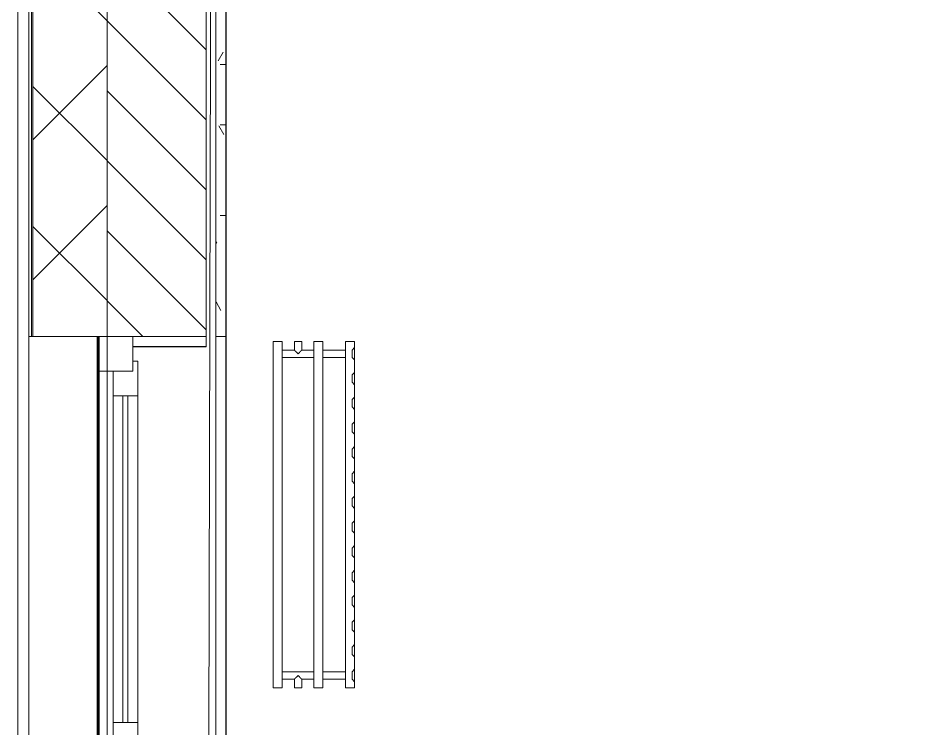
# Model space of a CAD drawing. Header units: millimetres. Extents: x -1113 to 415037, y -3642 to 28069.
# Drawn here: x -225 to 1594, y 12191 to 13627 of the extents above; entities that cross this region are included whole.
import ezdxf

# ---------------------------------------------------------------- set-up
doc = ezdxf.new("R2010")
doc.units = ezdxf.units.MM
for name, color, linetype, lineweight in [('0) Стена 3.93м', 3, 'Continuous', 60), ('1) Окна 2.25м-', 6, 'Continuous', 60), ('A-AREA-BNDY', 7, 'Continuous', 5), ('A-FLOR', 7, 'Continuous', 9), ('A-GLAZ', 7, 'Continuous', 9), ('A-GLAZ-1', 7, 'Continuous', 5), ('A-WALL', 7, 'Continuous', 5), ('I-WALL', 7, 'Continuous', 5), ('Оси', 7, 'Continuous', 9)]:
    doc.layers.add(name, color=color, linetype=linetype, lineweight=lineweight)
for name, color, linetype, lineweight, true_color in [('A-WALL-1', 9, 'Continuous', 5, 0x808080), ('A-WALL-FNSH-1', 9, 'Continuous', 5, 0x808080), ('M-EQPM-1', 7, 'Continuous', 9, 0xb2b2b2)]:
    doc.layers.add(name, color=color, linetype=linetype, lineweight=lineweight, true_color=true_color)

# ---------------------------------------------------------------- blocks, each defined once
blk = doc.blocks.new('120_Окно_СКБ_1Ст - 120_Окно_СКБ_1Ст 900х2500_h_-20664874-Объем проектирования 1 этажа')
at = {"layer": 'A-GLAZ'}
for p, q in [((-450, -127), (-450, -57)), ((-450, -57), (-380, -57)), ((-380, -57), (-380, -127)), ((380, -127), (380, -57)), ((380, -57), (450, -57)), ((450, -57), (450, -127)), ((380, -87), (-380, -87)), ((-380, -87), (-380, -127)), ((-330, -137), (-330, -87)), ((330, -137), (330, -87)), ((380, -127), (380, -87)), ((-380, -127), (-450, -127)), ((-380, -127), (-400, -127)), ((-400, -127), (-400, -137)), ((450, -127), (380, -127)), ((400, -127), (380, -127)), ((400, -137), (400, -127)), ((-400, -137), (400, -137)), ((400, -137), (-400, -137))]:
    blk.add_line(p, q, dxfattribs=at)
at = {"layer": 'A-GLAZ-1'}
for p, q in [((450, -57), (-450, -57)), ((-330, -107), (330, -107)), ((-430, -127), (-400, -127)), ((330, -117), (-330, -117)), ((400, -127), (430, -127))]:
    blk.add_line(p, q, dxfattribs=at)
blk = doc.blocks.new('radiator_prado_classic_z_tip_30_po exemplyaru - Classic Z Тип 30-500-V253-Объем проектирования 1 этажа')
at = {"layer": 'M-EQPM-1'}
for p, q in [((0, 228), (0, 210)), ((700, 228), (0, 228)), ((0, 210), (0, 228)), ((0, 228), (12.5, 228)), ((12.5, 228), (37.5, 228)), ((37.5, 228), (12.5, 228)), ((12.5, 228), (37.5, 228)), ((12.5, 228), (17.5, 223)), ((12.5, 228), (17.5, 223)), ((32.5, 223), (17.5, 223)), ((17.5, 223), (32.5, 223)), ((32.5, 223), (37.5, 228)), ((37.5, 228), (32.5, 223)), ((37.5, 228), (62.5, 228)), ((62.5, 228), (87.5, 228)), ((87.5, 228), (62.5, 228)), ((62.5, 228), (87.5, 228)), ((62.5, 228), (67.5, 223)), ((62.5, 228), (67.5, 223)), ((82.5, 223), (67.5, 223)), ((67.5, 223), (82.5, 223)), ((82.5, 223), (87.5, 228)), ((87.5, 228), (82.5, 223)), ((87.5, 228), (112.5, 228)), ((112.5, 228), (137.5, 228)), ((137.5, 228), (112.5, 228)), ((112.5, 228), (137.5, 228)), ((112.5, 228), (117.5, 223)), ((112.5, 228), (117.5, 223)), ((132.5, 223), (117.5, 223)), ((117.5, 223), (132.5, 223)), ((132.5, 223), (137.5, 228)), ((137.5, 228), (132.5, 223)), ((137.5, 228), (162.5, 228)), ((162.5, 228), (187.5, 228)), ((187.5, 228), (162.5, 228)), ((162.5, 228), (187.5, 228)), ((162.5, 228), (167.5, 223)), ((162.5, 228), (167.5, 223)), ((182.5, 223), (167.5, 223)), ((167.5, 223), (182.5, 223)), ((182.5, 223), (187.5, 228)), ((187.5, 228), (182.5, 223)), ((187.5, 228), (212.5, 228)), ((212.5, 228), (237.5, 228)), ((237.5, 228), (212.5, 228)), ((212.5, 228), (237.5, 228)), ((212.5, 228), (217.5, 223)), ((212.5, 228), (217.5, 223)), ((232.5, 223), (217.5, 223)), ((217.5, 223), (232.5, 223)), ((232.5, 223), (237.5, 228)), ((237.5, 228), (232.5, 223)), ((237.5, 228), (262.5, 228)), ((262.5, 228), (287.5, 228)), ((287.5, 228), (262.5, 228)), ((262.5, 228), (287.5, 228)), ((262.5, 228), (267.5, 223)), ((262.5, 228), (267.5, 223)), ((282.5, 223), (267.5, 223)), ((267.5, 223), (282.5, 223)), ((282.5, 223), (287.5, 228)), ((287.5, 228), (282.5, 223)), ((287.5, 228), (312.5, 228)), ((312.5, 228), (337.5, 228)), ((337.5, 228), (312.5, 228)), ((312.5, 228), (337.5, 228)), ((312.5, 228), (317.5, 223)), ((312.5, 228), (317.5, 223)), ((332.5, 223), (317.5, 223)), ((317.5, 223), (332.5, 223)), ((332.5, 223), (337.5, 228)), ((337.5, 228), (332.5, 223)), ((337.5, 228), (362.5, 228)), ((362.5, 228), (387.5, 228)), ((387.5, 228), (362.5, 228)), ((362.5, 228), (387.5, 228)), ((362.5, 228), (367.5, 223)), ((362.5, 228), (367.5, 223)), ((382.5, 223), (367.5, 223)), ((367.5, 223), (382.5, 223)), ((382.5, 223), (387.5, 228)), ((387.5, 228), (382.5, 223)), ((387.5, 228), (412.5, 228)), ((412.5, 228), (437.5, 228)), ((437.5, 228), (412.5, 228)), ((412.5, 228), (437.5, 228)), ((412.5, 228), (417.5, 223)), ((412.5, 228), (417.5, 223)), ((432.5, 223), (417.5, 223)), ((417.5, 223), (432.5, 223)), ((432.5, 223), (437.5, 228)), ((437.5, 228), (432.5, 223)), ((437.5, 228), (462.5, 228)), ((462.5, 228), (487.5, 228)), ((487.5, 228), (462.5, 228)), ((462.5, 228), (487.5, 228)), ((462.5, 228), (467.5, 223)), ((462.5, 228), (467.5, 223)), ((482.5, 223), (467.5, 223)), ((467.5, 223), (482.5, 223)), ((482.5, 223), (487.5, 228)), ((487.5, 228), (482.5, 223)), ((487.5, 228), (512.5, 228)), ((512.5, 228), (537.5, 228)), ((537.5, 228), (512.5, 228)), ((512.5, 228), (537.5, 228)), ((512.5, 228), (517.5, 223)), ((512.5, 228), (517.5, 223)), ((532.5, 223), (517.5, 223)), ((517.5, 223), (532.5, 223)), ((532.5, 223), (537.5, 228)), ((537.5, 228), (532.5, 223)), ((537.5, 228), (562.5, 228)), ((562.5, 228), (587.5, 228)), ((587.5, 228), (562.5, 228)), ((562.5, 228), (587.5, 228)), ((562.5, 228), (567.5, 223)), ((562.5, 228), (567.5, 223)), ((582.5, 223), (567.5, 223)), ((567.5, 223), (582.5, 223)), ((582.5, 223), (587.5, 228)), ((587.5, 228), (582.5, 223)), ((587.5, 228), (612.5, 228)), ((612.5, 228), (637.5, 228)), ((637.5, 228), (612.5, 228)), ((612.5, 228), (637.5, 228)), ((612.5, 228), (617.5, 223)), ((617.5, 223), (612.5, 228)), ((632.5, 223), (617.5, 223)), ((617.5, 223), (632.5, 223)), ((632.5, 223), (637.5, 228)), ((637.5, 228), (632.5, 223)), ((637.5, 228), (662.5, 228)), ((662.5, 228), (687.5, 228)), ((687.5, 228), (662.5, 228)), ((662.5, 228), (687.5, 228)), ((662.5, 228), (667.5, 223)), ((662.5, 228), (667.5, 223)), ((682.5, 223), (667.5, 223)), ((667.5, 223), (682.5, 223)), ((682.5, 223), (687.5, 228)), ((687.5, 228), (682.5, 223)), ((687.5, 228), (700, 228)), ((700, 210), (700, 228)), ((700, 228), (700, 210)), ((0, 210), (700, 210)), ((17.8, 210), (0, 210)), ((17.5, 210), (17.5, 164)), ((17.5, 210), (17.5, 164)), ((17.8, 210), (17.5, 210)), ((17.5, 210), (17.8, 210)), ((17.8, 210), (17.5, 210)), ((17.5, 210), (32.5, 210)), ((32.2, 210), (17.8, 210)), ((17.8, 210), (32.2, 210)), ((32.2, 210), (17.8, 210)), ((32.5, 210), (32.2, 210)), ((32.2, 210), (32.5, 210)), ((32.5, 210), (32.2, 210)), ((667.8, 210), (32.2, 210)), ((32.5, 164), (32.5, 210)), ((32.5, 164), (32.5, 210)), ((667.5, 210), (667.5, 164)), ((667.5, 210), (667.5, 164)), ((667.8, 210), (667.5, 210)), ((667.5, 210), (682.5, 210)), ((667.8, 210), (667.5, 210)), ((667.5, 210), (667.8, 210)), ((682.2, 210), (667.8, 210)), ((682.2, 210), (667.8, 210)), ((667.8, 210), (682.2, 210)), ((682.5, 210), (682.2, 210)), ((682.5, 210), (682.2, 210)), ((682.2, 210), (682.5, 210)), ((700, 210), (682.2, 210)), ((682.5, 164), (682.5, 210)), ((682.5, 164), (682.5, 210)), ((700, 164), (0, 164)), ((0, 164), (0, 146)), ((0, 146), (0, 164)), ((0, 164), (17.8, 164)), ((17.8, 164), (17.5, 164)), ((17.5, 164), (17.8, 164)), ((17.8, 164), (17.5, 164)), ((17.5, 164), (32.5, 164)), ((32.2, 164), (17.8, 164)), ((17.8, 164), (32.2, 164)), ((32.2, 164), (17.8, 164)), ((32.5, 164), (32.2, 164)), ((32.2, 164), (32.5, 164)), ((32.5, 164), (32.2, 164)), ((32.2, 164), (667.8, 164)), ((667.8, 164), (667.5, 164)), ((667.5, 164), (682.5, 164)), ((667.8, 164), (667.5, 164)), ((667.5, 164), (667.8, 164)), ((682.2, 164), (667.8, 164)), ((682.2, 164), (667.8, 164)), ((667.8, 164), (682.2, 164)), ((682.5, 164), (682.2, 164)), ((682.5, 164), (682.2, 164)), ((682.2, 164), (682.5, 164)), ((682.2, 164), (700, 164)), ((700, 146), (700, 164)), ((700, 164), (700, 146)), ((0, 146), (700, 146)), ((18.5, 146), (0, 146)), ((17.5, 146), (17.5, 121.5)), ((17.5, 146), (17.5, 121.5)), ((17.5, 146), (18.5, 146)), ((18.5, 146), (17.5, 146)), ((17.5, 146), (18.5, 146)), ((32.5, 146), (17.5, 146)), ((18.5, 146), (32.2, 146)), ((32.2, 146), (18.5, 146)), ((18.5, 146), (32.2, 146)), ((32.2, 146), (32.5, 146)), ((32.5, 146), (32.2, 146)), ((32.2, 146), (32.5, 146)), ((667.8, 146), (32.2, 146)), ((32.5, 82), (32.5, 146)), ((32.5, 82), (32.5, 146)), ((667.5, 146), (667.5, 82)), ((667.5, 146), (667.5, 82)), ((667.5, 146), (667.8, 146)), ((682.5, 146), (667.5, 146)), ((667.5, 146), (667.8, 146)), ((667.8, 146), (667.5, 146)), ((667.8, 146), (681.5, 146)), ((667.8, 146), (681.5, 146)), ((681.5, 146), (667.8, 146)), ((681.5, 146), (682.5, 146)), ((681.5, 146), (682.5, 146)), ((682.5, 146), (681.5, 146)), ((700, 146), (681.5, 146)), ((682.5, 121.5), (682.5, 146)), ((682.5, 121.5), (682.5, 146)), ((17.5, 121.5), (0, 121.5)), ((17.5, 121.5), (0, 121.5)), ((0, 121.5), (0, 120.5)), ((0, 106.5), (0, 121.5)), ((0, 120.5), (0, 107.5)), ((0, 120.5), (0, 119.3)), ((0, 114), (0, 120.5)), ((0, 120.5), (0, 120.5)), ((0, 119.3), (0, 117.8)), ((0, 117.8), (0, 114)), ((0, 114), (0, 110.3)), ((0, 107.5), (0, 114)), ((0, 110.3), (0, 108.7)), ((700, 121.5), (682.5, 121.5)), ((700, 121.5), (682.5, 121.5)), ((700, 121.5), (700, 106.5)), ((700, 120.5), (700, 121.5)), ((700, 121.5), (700, 120.5)), ((700, 120.5), (700, 121.5)), ((700, 107.5), (700, 120.5)), ((700, 120.5), (700, 107.5)), ((700, 107.5), (700, 120.5)), ((0, 108.7), (0, 107.5)), ((0, 107.5), (0, 106.5)), ((0, 107.5), (0, 107.5)), ((0, 106.5), (17.5, 106.5)), ((0, 106.5), (17.5, 106.5)), ((17.5, 106.5), (17.5, 82)), ((17.5, 106.5), (17.5, 82)), ((682.5, 82), (682.5, 106.5)), ((682.5, 106.5), (700, 106.5)), ((682.5, 82), (682.5, 106.5)), ((682.5, 106.5), (700, 106.5)), ((700, 106.5), (700, 107.5)), ((700, 107.5), (700, 106.5)), ((700, 106.5), (700, 107.5)), ((700, 82), (0, 82)), ((0, 82), (0, 64)), ((0, 64), (0, 82)), ((0, 82), (18.5, 82)), ((18.5, 82), (17.5, 82)), ((17.5, 82), (18.5, 82)), ((18.5, 82), (17.5, 82)), ((17.5, 82), (32.5, 82)), ((32.2, 82), (18.5, 82)), ((18.5, 82), (32.2, 82)), ((32.2, 82), (18.5, 82)), ((32.5, 82), (32.2, 82)), ((32.2, 82), (32.5, 82)), ((32.5, 82), (32.2, 82)), ((32.2, 82), (667.8, 82)), ((667.8, 82), (667.5, 82)), ((667.5, 82), (682.5, 82)), ((667.8, 82), (667.5, 82)), ((667.5, 82), (667.8, 82)), ((681.5, 82), (667.8, 82)), ((681.5, 82), (667.8, 82)), ((667.8, 82), (681.5, 82)), ((682.5, 82), (681.5, 82)), ((682.5, 82), (681.5, 82)), ((681.5, 82), (682.5, 82)), ((681.5, 82), (700, 82)), ((700, 64), (700, 82)), ((700, 82), (700, 64)), ((700, 64), (0, 64)), ((0, 64), (700, 64))]:
    blk.add_line(p, q, dxfattribs=at)
for points, knots in [([(18.5, 120.5), (18.4, 120.6), (18.3, 120.7), (18.1, 120.9), (17.9, 121.1), (17.8, 121.2), (17.7, 121.3), (17.5, 121.5), (17.5, 121.5), (17.5, 121.5)], [0.7142857, 0.7142857, 0.7142857, 0.7142857, 0.75, 0.7857143, 0.8214286, 0.8571429, 0.8928571, 0.9285714, 1, 1, 1, 1]), ([(17.5, 121.5), (17.5, 121.5), (17.5, 121.5), (17.7, 121.3), (17.8, 121.2), (17.9, 121.1), (18.1, 120.9), (18.3, 120.7), (18.4, 120.6), (18.5, 120.5)], [0, 0, 0, 0, 0.0714286, 0.1071429, 0.1428571, 0.1785714, 0.2142857, 0.25, 0.2857143, 0.2857143, 0.2857143, 0.2857143]), ([(17.5, 121.5), (17.5, 121.5), (17.5, 121.5), (17.7, 121.3), (17.8, 121.2), (17.9, 121.1), (18.1, 120.9), (18.3, 120.7), (18.4, 120.6), (18.5, 120.5)], [0, 0, 0, 0, 0.0714286, 0.1071429, 0.1428571, 0.1785714, 0.2142857, 0.25, 0.2857143, 0.2857143, 0.2857143, 0.2857143]), ([(25, 114), (24.5, 114.5), (23.6, 115.4), (22.4, 116.6), (21.6, 117.4), (21.1, 117.9), (20.8, 118.2), (20.5, 118.5), (20.2, 118.8), (19.8, 119.1), (19.6, 119.4), (19.3, 119.7), (19, 120), (18.7, 120.3), (18.5, 120.5), (18.3, 120.7), (18.1, 120.9), (17.9, 121.1), (17.8, 121.2), (17.7, 121.3), (17.5, 121.5), (17.5, 121.5), (17.5, 121.5)], [0, 0, 0, 0, 0.142857, 0.285714, 0.357143, 0.392857, 0.428571, 0.464286, 0.5, 0.535714, 0.571429, 0.607143, 0.642857, 0.678571, 0.714286, 0.75, 0.785714, 0.821429, 0.857143, 0.892857, 0.928571, 1, 1, 1, 1]), ([(17.5, 106.5), (17.5, 106.5), (17.5, 106.5), (17.7, 106.7), (17.8, 106.8), (17.9, 106.9), (18.1, 107.1), (18.3, 107.3), (18.5, 107.5), (18.7, 107.7), (19, 108), (19.3, 108.3), (19.6, 108.6), (19.8, 108.9), (20.3, 109.3), (20.7, 109.7), (21.1, 110.1), (21.6, 110.6), (22.4, 111.4), (23.6, 112.6), (24.5, 113.5), (25, 114)], [0, 0, 0, 0, 0.071429, 0.107143, 0.142857, 0.178571, 0.214286, 0.25, 0.285714, 0.321429, 0.357143, 0.392857, 0.428571, 0.464286, 0.5, 0.571429, 0.607143, 0.642857, 0.714286, 0.857143, 1, 1, 1, 1]), ([(22.1, 116.9), (21.9, 117.1), (21.6, 117.4), (21.1, 117.9), (20.8, 118.2), (20.5, 118.5), (20.2, 118.8), (19.9, 119.2), (19.7, 119.3), (19.6, 119.4)], [0.2857143, 0.2857143, 0.2857143, 0.2857143, 0.3571429, 0.3928571, 0.4285714, 0.4642857, 0.5, 0.5357143, 0.5714286, 0.5714286, 0.5714286, 0.5714286]), ([(19.6, 119.4), (19.7, 119.3), (19.9, 119.2), (20.3, 118.7), (20.7, 118.3), (21.1, 117.9), (21.6, 117.4), (21.9, 117.1), (22.1, 116.9)], [0.4285714, 0.4285714, 0.4285714, 0.4285714, 0.4642857, 0.5, 0.5714286, 0.6071429, 0.6428571, 0.7142857, 0.7142857, 0.7142857, 0.7142857]), ([(19.6, 119.4), (19.7, 119.3), (19.8, 119.1), (20.3, 118.7), (20.7, 118.3), (21.1, 117.9), (21.6, 117.4), (21.9, 117.1), (22.1, 116.9)], [0.4285714, 0.4285714, 0.4285714, 0.4285714, 0.4642857, 0.5, 0.5714286, 0.6071429, 0.6428571, 0.7142857, 0.7142857, 0.7142857, 0.7142857]), ([(19.6, 108.6), (19.7, 108.7), (19.9, 108.8), (20.3, 109.3), (20.7, 109.7), (21.1, 110.1), (21.6, 110.6), (21.9, 110.9), (22.1, 111.1)], [0.4285714, 0.4285714, 0.4285714, 0.4285714, 0.4642857, 0.5, 0.5714286, 0.6071429, 0.6428571, 0.7142857, 0.7142857, 0.7142857, 0.7142857]), ([(22.1, 111.1), (21.9, 110.9), (21.6, 110.6), (21.1, 110.1), (20.8, 109.8), (20.5, 109.5), (20.2, 109.2), (19.9, 108.8), (19.7, 108.7), (19.6, 108.6)], [0.2857143, 0.2857143, 0.2857143, 0.2857143, 0.3571429, 0.3928571, 0.4285714, 0.4642857, 0.5, 0.5357143, 0.5714286, 0.5714286, 0.5714286, 0.5714286]), ([(22.1, 111.1), (21.9, 110.9), (21.6, 110.6), (21.1, 110.1), (20.8, 109.8), (20.5, 109.5), (20.2, 109.2), (19.8, 108.9), (19.7, 108.7), (19.6, 108.6)], [0.2857143, 0.2857143, 0.2857143, 0.2857143, 0.3571429, 0.3928571, 0.4285714, 0.4642857, 0.5, 0.5357143, 0.5714286, 0.5714286, 0.5714286, 0.5714286]), ([(675, 114), (675.5, 114.5), (676.4, 115.4), (677.6, 116.6), (678.4, 117.4), (678.9, 117.9), (679.2, 118.2), (679.5, 118.5), (679.8, 118.8), (680.1, 119.2), (680.4, 119.4), (680.7, 119.7), (681, 120), (681.3, 120.3), (681.5, 120.5), (681.7, 120.7), (681.9, 120.9), (682.1, 121.1), (682.2, 121.2), (682.3, 121.3), (682.5, 121.5), (682.5, 121.5), (682.5, 121.5)], [0, 0, 0, 0, 0.142857, 0.285714, 0.357143, 0.392857, 0.428571, 0.464286, 0.5, 0.535714, 0.571429, 0.607143, 0.642857, 0.678571, 0.714286, 0.75, 0.785714, 0.821429, 0.857143, 0.892857, 0.928571, 1, 1, 1, 1]), ([(682.5, 106.5), (682.5, 106.5), (682.5, 106.5), (682.3, 106.7), (682.2, 106.8), (682.1, 106.9), (681.9, 107.1), (681.7, 107.3), (681.5, 107.5), (681.3, 107.7), (681, 108), (680.7, 108.3), (680.4, 108.6), (680.1, 108.8), (679.7, 109.3), (679.3, 109.7), (678.9, 110.1), (678.4, 110.6), (677.6, 111.4), (676.4, 112.6), (675.5, 113.5), (675, 114)], [0, 0, 0, 0, 0.071429, 0.107143, 0.142857, 0.178571, 0.214286, 0.25, 0.285714, 0.321429, 0.357143, 0.392857, 0.428571, 0.464286, 0.5, 0.571429, 0.607143, 0.642857, 0.714286, 0.857143, 1, 1, 1, 1]), ([(680.4, 119.4), (680.3, 119.3), (680.1, 119.2), (679.7, 118.7), (679.3, 118.3), (678.9, 117.9), (678.4, 117.4), (678.1, 117.1), (677.9, 116.9)], [0.4285714, 0.4285714, 0.4285714, 0.4285714, 0.4642857, 0.5, 0.5714286, 0.6071429, 0.6428571, 0.7142857, 0.7142857, 0.7142857, 0.7142857]), ([(680.4, 119.4), (680.3, 119.3), (680.1, 119.2), (679.7, 118.7), (679.3, 118.3), (678.9, 117.9), (678.4, 117.4), (678.1, 117.1), (677.9, 116.9)], [0.4285714, 0.4285714, 0.4285714, 0.4285714, 0.4642857, 0.5, 0.5714286, 0.6071429, 0.6428571, 0.7142857, 0.7142857, 0.7142857, 0.7142857]), ([(677.9, 116.9), (678.1, 117.1), (678.4, 117.4), (678.9, 117.9), (679.2, 118.2), (679.5, 118.5), (679.8, 118.8), (680.1, 119.2), (680.3, 119.3), (680.4, 119.4)], [0.2857143, 0.2857143, 0.2857143, 0.2857143, 0.3571429, 0.3928571, 0.4285714, 0.4642857, 0.5, 0.5357143, 0.5714286, 0.5714286, 0.5714286, 0.5714286]), ([(677.9, 111.1), (678.1, 110.9), (678.4, 110.6), (678.9, 110.1), (679.2, 109.8), (679.5, 109.5), (679.8, 109.2), (680.1, 108.8), (680.3, 108.7), (680.4, 108.6)], [0.2857143, 0.2857143, 0.2857143, 0.2857143, 0.3571429, 0.3928571, 0.4285714, 0.4642857, 0.5, 0.5357143, 0.5714286, 0.5714286, 0.5714286, 0.5714286]), ([(677.9, 111.1), (678.1, 110.9), (678.4, 110.6), (678.9, 110.1), (679.2, 109.8), (679.5, 109.5), (679.8, 109.2), (680.1, 108.8), (680.3, 108.7), (680.4, 108.6)], [0.2857143, 0.2857143, 0.2857143, 0.2857143, 0.3571429, 0.3928571, 0.4285714, 0.4642857, 0.5, 0.5357143, 0.5714286, 0.5714286, 0.5714286, 0.5714286]), ([(680.4, 108.6), (680.3, 108.7), (680.1, 108.8), (679.7, 109.3), (679.3, 109.7), (678.9, 110.1), (678.4, 110.6), (678.1, 110.9), (677.9, 111.1)], [0.4285714, 0.4285714, 0.4285714, 0.4285714, 0.4642857, 0.5, 0.5714286, 0.6071429, 0.6428571, 0.7142857, 0.7142857, 0.7142857, 0.7142857]), ([(682.5, 121.5), (682.5, 121.5), (682.5, 121.5), (682.3, 121.3), (682.2, 121.2), (682.1, 121.1), (681.9, 120.9), (681.7, 120.7), (681.6, 120.6), (681.5, 120.5)], [0, 0, 0, 0, 0.0714286, 0.1071429, 0.1428571, 0.1785714, 0.2142857, 0.25, 0.2857143, 0.2857143, 0.2857143, 0.2857143]), ([(682.5, 121.5), (682.5, 121.5), (682.5, 121.5), (682.3, 121.3), (682.2, 121.2), (682.1, 121.1), (681.9, 120.9), (681.7, 120.7), (681.6, 120.6), (681.5, 120.5)], [0, 0, 0, 0, 0.0714286, 0.1071429, 0.1428571, 0.1785714, 0.2142857, 0.25, 0.2857143, 0.2857143, 0.2857143, 0.2857143]), ([(681.5, 120.5), (681.6, 120.6), (681.7, 120.7), (681.9, 120.9), (682.1, 121.1), (682.2, 121.2), (682.3, 121.3), (682.5, 121.5), (682.5, 121.5), (682.5, 121.5)], [0.7142857, 0.7142857, 0.7142857, 0.7142857, 0.75, 0.7857143, 0.8214286, 0.8571429, 0.8928571, 0.9285714, 1, 1, 1, 1]), ([(17.5, 106.5), (17.5, 106.5), (17.5, 106.5), (17.7, 106.7), (17.8, 106.8), (17.9, 106.9), (18.1, 107.1), (18.3, 107.3), (18.4, 107.4), (18.5, 107.5)], [0, 0, 0, 0, 0.0714286, 0.1071429, 0.1428571, 0.1785714, 0.2142857, 0.25, 0.2857143, 0.2857143, 0.2857143, 0.2857143]), ([(18.5, 107.5), (18.4, 107.4), (18.3, 107.3), (18.1, 107.1), (17.9, 106.9), (17.8, 106.8), (17.7, 106.7), (17.5, 106.5), (17.5, 106.5), (17.5, 106.5)], [0.7142857, 0.7142857, 0.7142857, 0.7142857, 0.75, 0.7857143, 0.8214286, 0.8571429, 0.8928571, 0.9285714, 1, 1, 1, 1]), ([(18.5, 107.5), (18.4, 107.4), (18.3, 107.3), (18.1, 107.1), (17.9, 106.9), (17.8, 106.8), (17.7, 106.7), (17.5, 106.5), (17.5, 106.5), (17.5, 106.5)], [0.7142857, 0.7142857, 0.7142857, 0.7142857, 0.75, 0.7857143, 0.8214286, 0.8571429, 0.8928571, 0.9285714, 1, 1, 1, 1]), ([(681.5, 107.5), (681.6, 107.4), (681.7, 107.3), (681.9, 107.1), (682.1, 106.9), (682.2, 106.8), (682.3, 106.7), (682.5, 106.5), (682.5, 106.5), (682.5, 106.5)], [0.7142857, 0.7142857, 0.7142857, 0.7142857, 0.75, 0.7857143, 0.8214286, 0.8571429, 0.8928571, 0.9285714, 1, 1, 1, 1]), ([(681.5, 107.5), (681.6, 107.4), (681.7, 107.3), (681.9, 107.1), (682.1, 106.9), (682.2, 106.8), (682.3, 106.7), (682.5, 106.5), (682.5, 106.5), (682.5, 106.5)], [0.7142857, 0.7142857, 0.7142857, 0.7142857, 0.75, 0.7857143, 0.8214286, 0.8571429, 0.8928571, 0.9285714, 1, 1, 1, 1]), ([(682.5, 106.5), (682.5, 106.5), (682.5, 106.5), (682.3, 106.7), (682.2, 106.8), (682.1, 106.9), (681.9, 107.1), (681.7, 107.3), (681.6, 107.4), (681.5, 107.5)], [0, 0, 0, 0, 0.0714286, 0.1071429, 0.1428571, 0.1785714, 0.2142857, 0.25, 0.2857143, 0.2857143, 0.2857143, 0.2857143])]:
    blk.add_open_spline(points, degree=3, knots=knots, dxfattribs=at)
for points in [[(19.6, 119.4), (19.5, 119.5), (19.3, 119.7), (19, 120), (18.7, 120.3), (18.6, 120.4), (18.5, 120.5)], [(18.5, 120.5), (18.6, 120.4), (18.7, 120.3), (19, 120), (19.3, 119.7), (19.5, 119.5), (19.6, 119.4)], [(18.5, 120.5), (18.6, 120.4), (18.7, 120.3), (19, 120), (19.3, 119.7), (19.5, 119.5), (19.6, 119.4)], [(25, 114), (24.5, 114.5), (23.6, 115.4), (22.6, 116.4), (22.1, 116.9)], [(22.1, 116.9), (22.6, 116.4), (23.6, 115.4), (24.5, 114.5), (25, 114)], [(22.1, 116.9), (22.6, 116.4), (23.6, 115.4), (24.5, 114.5), (25, 114)], [(22.1, 111.1), (22.6, 111.6), (23.6, 112.6), (24.5, 113.5), (25, 114)], [(25, 114), (24.5, 113.5), (23.6, 112.6), (22.6, 111.6), (22.1, 111.1)], [(25, 114), (24.5, 113.5), (23.6, 112.6), (22.6, 111.6), (22.1, 111.1)], [(677.9, 116.9), (677.4, 116.4), (676.4, 115.4), (675.5, 114.5), (675, 114)], [(677.9, 116.9), (677.4, 116.4), (676.4, 115.4), (675.5, 114.5), (675, 114)], [(675, 114), (675.5, 114.5), (676.4, 115.4), (677.4, 116.4), (677.9, 116.9)], [(675, 114), (675.5, 113.5), (676.4, 112.6), (677.4, 111.6), (677.9, 111.1)], [(675, 114), (675.5, 113.5), (676.4, 112.6), (677.4, 111.6), (677.9, 111.1)], [(677.9, 111.1), (677.4, 111.6), (676.4, 112.6), (675.5, 113.5), (675, 114)], [(681.5, 120.5), (681.4, 120.4), (681.3, 120.3), (681, 120), (680.7, 119.7), (680.5, 119.5), (680.4, 119.4)], [(681.5, 120.5), (681.4, 120.4), (681.3, 120.3), (681, 120), (680.7, 119.7), (680.5, 119.5), (680.4, 119.4)], [(680.4, 119.4), (680.5, 119.5), (680.7, 119.7), (681, 120), (681.3, 120.3), (681.4, 120.4), (681.5, 120.5)], [(18.5, 107.5), (18.6, 107.6), (18.7, 107.7), (19, 108), (19.3, 108.3), (19.5, 108.5), (19.6, 108.6)], [(19.6, 108.6), (19.5, 108.5), (19.3, 108.3), (19, 108), (18.7, 107.7), (18.6, 107.6), (18.5, 107.5)], [(19.6, 108.6), (19.5, 108.5), (19.3, 108.3), (19, 108), (18.7, 107.7), (18.6, 107.6), (18.5, 107.5)], [(680.4, 108.6), (680.5, 108.5), (680.7, 108.3), (681, 108), (681.3, 107.7), (681.4, 107.6), (681.5, 107.5)], [(680.4, 108.6), (680.5, 108.5), (680.7, 108.3), (681, 108), (681.3, 107.7), (681.4, 107.6), (681.5, 107.5)], [(681.5, 107.5), (681.4, 107.6), (681.3, 107.7), (681, 108), (680.7, 108.3), (680.5, 108.5), (680.4, 108.6)]]:
    blk.add_open_spline(points, degree=3, dxfattribs=at)
blk = doc.blocks.new('1floor')
at = {"layer": 'A-WALL'}
h = blk.add_hatch(dxfattribs=at)
h.set_pattern_fill('FP_24', color=256, style=0, pattern_type=2)
h.set_pattern_definition([(45, (0, 0), (-141.4214, 141.4214), []), (135, (0, 0), (-141.4214, -141.4214), [])])
h.paths.add_polyline_path([(-260, -100), (-110, -100), (-110, 3670), (-260, 3670), (-260, -94.1)])
h.paths.add_polyline_path([(-110, 5220), (-110, 5620), (-260, 5620), (-260, 5220), (-138, 5220)])
h.paths.add_polyline_path([(-110, 7320), (-110, 8520), (-260, 8520), (-260, 7320)])
h.paths.add_polyline_path([(-260, 10820), (-110, 10820), (-110, 12220), (-260, 12220), (-260, 10857.5)])
h.paths.add_polyline_path([(-154.3, 13120), (-110, 13120), (-110.6, 15350), (-260, 15350), (-260, 13120)])
h = blk.add_hatch(dxfattribs=at)
h.set_pattern_fill('FP_2', color=256, style=0, pattern_type=2)
h.set_pattern_definition([(135, (0, 0), (-70.7107, -70.7107), [])])
h.paths.add_polyline_path([(-110, 7900), (90, 7900), (90, 8520), (-110, 8520), (-110, 8472.6)])
h.paths.add_polyline_path([(-64.9, 10820), (90, 10820), (90, 10900), (-110, 10900), (-110, 10820)])
h.paths.add_polyline_path([(90, 11400), (90, 12220), (-110, 12220), (-110, 11400), (55.7, 11400)])
h.paths.add_polyline_path([(90, 13120), (90, 14700), (-110, 14700), (-110, 13120), (2.1, 13120)])
at = {"layer": 'I-WALL'}
h = blk.add_hatch(dxfattribs=at)
h.set_pattern_fill('FP_191', color=256, style=0, pattern_type=2)
h.set_pattern_definition([(0, (0, 0), (243.84, 60.96), [20.117, -162.763, 20.117, -162.763, -975.36]), (0, (0, 0), (243.84, 60.96), [-365.76, 20.117, -345.643, 20.117, -162.763, -426.72]), (0, (0, 0), (243.84, 60.96), [-914.4, 20.117, -101.803, 20.117, -284.683]), (120, (91.44, 30.48), (-174.7129, 180.69163), [20.117, -162.763, 20.117, -162.763, -975.36]), (120, (91.44, 30.48), (-174.7129, 180.69163), [-365.76, 20.117, -345.643, 20.117, -162.763, -426.72]), (120, (91.44, 30.48), (-174.7129, 180.69163), [-914.4, 20.117, -101.803, 20.117, -284.683]), (240, (121.92, 152.4), (-69.1271, -241.65163), [20.117, -162.763, 20.117, -162.763, -975.36]), (240, (121.92, 152.4), (-69.1271, -241.65163), [-365.76, 20.117, -345.643, 20.117, -162.763, -426.72]), (240, (121.92, 152.4), (-69.1271, -241.65163), [-914.4, 20.117, -101.803, 20.117, -284.683])])
h.paths.add_polyline_path([(110, 11620), (130, 11620), (130, 12220), (110, 12220), (110, 11652.5)])
h.paths.add_polyline_path([(130, 13120), (130, 14409), (110, 14430), (110, 13120)])
at = {"layer": 'A-FLOR'}
blk.add_line((130, 11620), (130, 14405), dxfattribs=at)
at = {"layer": 'A-WALL'}
for p, q in [((-290, 7205), (-290, 15380)), ((-263, 15353), (-263, 13120)), ((-260, 15350), (-260, 13120)), ((-110, 14700), (-110, 13120)), ((-268, 12220), (-268, 13120))]:
    blk.add_line(p, q, dxfattribs=at)
at = {"layer": 'A-WALL-1'}
for p, q in [((90, 13100), (90, 14700)), ((110, 14430), (110, 13120)), ((90, 13120), (-260, 13120)), ((-58, 13120), (-58, 13100)), ((110, 13120), (130, 13120)), ((-58, 13100), (90, 13100))]:
    blk.add_line(p, q, dxfattribs=at)
at = {"layer": 'A-WALL-FNSH-1'}
for p, q in [((-268, 15358), (-268, 13120)), ((131, 11621), (131, 14409)), ((-268, 13120), (-260, 13120)), ((-58, 13100), (-58, 13099)), ((-58, 13099), (90, 13099)), ((90, 13099), (90, 13100))]:
    blk.add_line(p, q, dxfattribs=at)
at = {"layer": 'I-WALL'}
for p, q in [((-110, 12220), (-110, 13120)), ((110, 13120), (110, 12220))]:
    blk.add_line(p, q, dxfattribs=at)
at = {"layer": 'Оси'}
blk.add_line((110, 10380), (110, 15380), dxfattribs=at)
at = {"layer": 'A-GLAZ', "color": 3, "rotation": 89.99999999999991}
blk.add_blockref('120_Окно_СКБ_1Ст - 120_Окно_СКБ_1Ст 900х2500_h_-20664874-Объем проектирования 1 этажа', (-185, 12670), dxfattribs=at)
at = {"layer": 'M-EQPM-1', "rotation": 269.9999999999997}
blk.add_blockref('radiator_prado_classic_z_tip_30_po exemplyaru - Classic Z Тип 30-500-V253-Объем проектирования 1 этажа', (162, 13110), dxfattribs=at)

msp = doc.modelspace()

# ---------------------------------------------------------------- linework, layer by layer
at = {"layer": '1) Окна 2.25м-'}
msp.add_lwpolyline([(-63.3, 12083.9), (-63.3, 12983.9)], dxfattribs=at)
at = {"layer": 'A-AREA-BNDY', "flags": 128}
msp.add_lwpolyline([(6573.5, 14283.1), (6173.5, 14284), (6175.1, 14944), (4717.1, 14947.4), (4716.2, 14567.4), (3144.2, 14571.1), (3145.1, 14951.1), (497.1, 14957.3), (495.8, 14407.3), (165.8, 14408.1), (159.3, 11620.1), (4109.2, 11610.9), (4108.1, 11110.9), (6266.1, 11105.8), (6266.8, 11405.8), (6566.8, 11405.1)], close=True, dxfattribs=at)

# ---------------------------------------------------------------- block references
at = {"layer": '0) Стена 3.93м'}
msp.add_blockref('1floor', (64.7, -136.1), dxfattribs=at)

doc.saveas('drawing.dxf')
